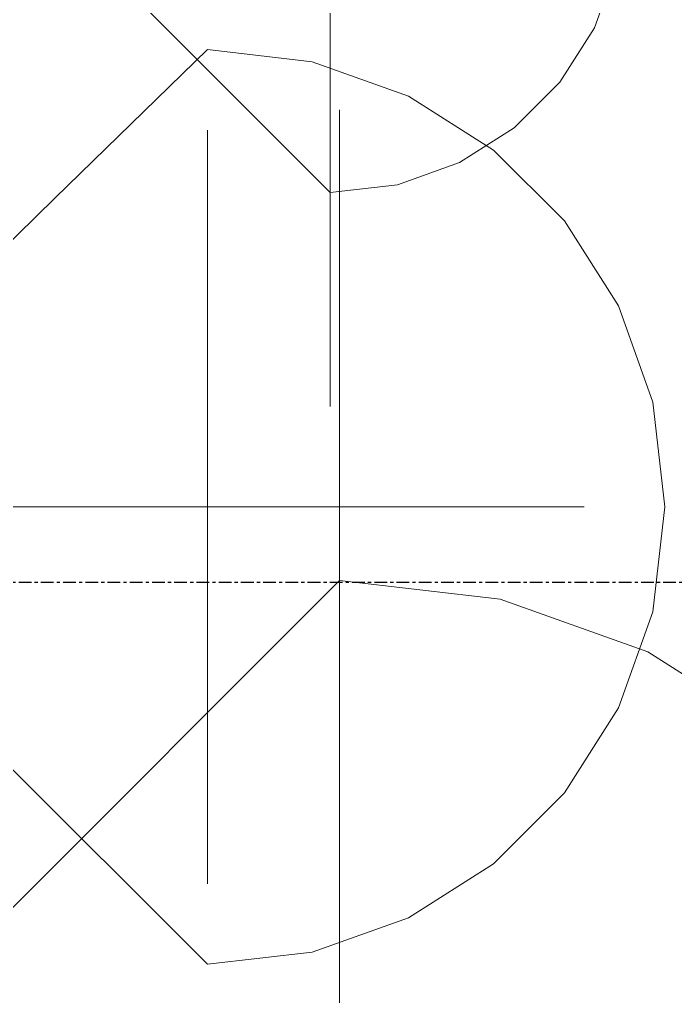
# Model space of a CAD drawing. Header units: inches. Extents: x 9391 to 11530, y 1186 to 2858.
# Drawn here: x 9737.66 to 9763.48, y 1773.23 to 1811.71 of the extents above; entities that cross this region are included whole.
import ezdxf

# ---------------------------------------------------------------- set-up
doc = ezdxf.new("R2010")
doc.units = ezdxf.units.IN
doc.header["$MEASUREMENT"] = 0
doc.linetypes.add('Grid Line 1_2_', pattern=[0.875, 0.5, -0.125, 0.125, -0.125])
doc.layers.add('A-DETL-GENF-1', color=254, linetype='Continuous', lineweight=9)
doc.layers.add('S-GRID-1', color=1, linetype='Grid Line 1_2_', lineweight=30)

# ---------------------------------------------------------------- blocks, each defined once
blk = doc.blocks.new('gold flame spirea 26749 - gold flame spirea 26749-1522531-FLOOR PLAN - ROOF')
at = {"layer": 'A-DETL-GENF-1'}
for p, q in [((13.437, 0), (13.337, 0)), ((13.383, 0), (13.472, 0)), ((13.517, 0), (13.401, 0)), ((13.401, 0), (13.587, 0)), ((13.54, 0), (13.437, 0)), ((13.68, 0), (13.447, 0)), ((13.447, 0), (13.581, 0)), ((13.472, 0), (13.545, 0)), ((13.612, 0), (13.517, 0)), ((14.145, 0), (13.54, 0)), ((13.545, 0), (13.594, 0)), ((13.581, 0), (13.694, 0)), ((13.611, 0), (13.587, 0)), ((13.587, 0), (13.867, 0)), ((13.587, 0), (13.711, 0)), ((13.594, 0), (13.611, 0)), ((13.686, 0), (13.612, 0)), ((13.81, 0), (13.68, 0)), ((13.738, 0), (13.686, 0)), ((13.694, 0), (13.794, 0)), ((13.711, 0), (13.797, 0)), ((13.77, 0), (13.738, 0)), ((13.782, 0), (13.77, 0)), ((14.04, 0), (13.773, 0)), ((13.773, 0), (13.782, 0)), ((13.794, 0), (13.891, 0)), ((13.797, 0), (13.852, 0)), ((13.937, 0), (13.81, 0)), ((13.852, 0), (13.883, 0)), ((13.867, 0), (14.086, 0)), ((13.883, 0), (13.898, 0)), ((13.891, 0), (13.992, 0)), ((13.898, 0), (13.905, 0)), ((13.905, 0), (13.91, 0)), ((13.91, 0), (13.943, 0)), ((14.06, 0), (13.937, 0)), ((13.943, 0), (14.001, 0)), ((13.992, 0), (14.105, 0)), ((14.001, 0), (14.088, 0)), ((14.261, 0), (14.04, 0)), ((14.183, 0), (14.06, 0)), ((14.086, 0), (14.265, 0)), ((14.088, 0), (14.207, 0)), ((14.105, 0), (14.238, 0)), ((14.131, 0), (14.118, 0)), ((14.118, 0), (14.145, 0)), ((14.169, 0), (14.131, 0)), ((14.268, 0), (14.168, 0)), ((14.168, 0), (14.321, 0)), ((14.215, 0), (14.169, 0)), ((14.307, 0), (14.183, 0)), ((14.207, 0), (14.362, 0)), ((14.252, 0), (14.215, 0)), ((14.238, 0), (14.266, 0)), ((14.266, 0), (14.252, 0)), ((14.444, 0), (14.261, 0)), ((14.265, 0), (14.424, 0)), ((14.358, 0), (14.268, 0)), ((14.434, 0), (14.307, 0)), ((14.321, 0), (14.467, 0)), ((14.535, 0), (14.331, 0)), ((14.331, 0), (14.34, 0)), ((14.34, 0), (14.382, 0)), ((14.442, 0), (14.358, 0)), ((14.362, 0), (14.557, 0)), ((14.382, 0), (14.445, 0)), ((14.424, 0), (14.584, 0)), ((14.564, 0), (14.434, 0)), ((14.523, 0), (14.442, 0)), ((14.598, 0), (14.444, 0)), ((14.445, 0), (14.514, 0)), ((14.467, 0), (14.606, 0)), ((14.514, 0), (14.577, 0)), ((14.607, 0), (14.523, 0)), ((14.863, 0), (14.535, 0)), ((14.557, 0), (14.797, 0)), ((14.721, 0), (14.564, 0)), ((14.577, 0), (14.62, 0)), ((14.584, 0), (14.763, 0)), ((14.733, 0), (14.598, 0)), ((14.606, 0), (14.737, 0)), ((14.697, 0), (14.607, 0)), ((14.739, 0), (14.61, 0)), ((14.61, 0), (14.772, 0)), ((14.62, 0), (14.628, 0)), ((14.628, 0), (14.873, 0)), ((14.797, 0), (14.697, 0)), ((14.874, 0), (14.721, 0)), ((14.858, 0), (14.733, 0)), ((14.737, 0), (14.859, 0)), ((14.91, 0), (14.739, 0)), ((14.763, 0), (14.983, 0)), ((14.772, 0), (14.932, 0)), ((14.983, 0), (14.858, 0)), ((14.859, 0), (14.972, 0)), ((15.261, 0), (14.863, 0)), ((14.873, 0), (15.037, 0)), ((15.024, 0), (14.874, 0)), ((15.098, 0), (14.91, 0)), ((14.932, 0), (15.239, 0)), ((14.972, 0), (15.076, 0)), ((15.174, 0), (15.024, 0)), ((15.037, 0), (15.13, 0)), ((15.076, 0), (15.108, 0)), ((15.128, 0), (15.076, 0)), ((15.076, 0), (15.181, 0)), ((15.28, 0), (15.098, 0)), ((15.108, 0), (15.154, 0)), ((15.163, 0), (15.128, 0)), ((15.13, 0), (15.168, 0)), ((15.154, 0), (15.259, 0)), ((15.168, 0), (15.163, 0)), ((15.324, 0), (15.174, 0)), ((15.181, 0), (15.26, 0)), ((15.239, 0), (15.381, 0)), ((15.259, 0), (15.305, 0)), ((15.26, 0), (15.326, 0)), ((16.052, 0), (15.261, 0)), ((15.431, 0), (15.28, 0)), ((15.305, 0), (15.339, 0)), ((15.477, 0), (15.324, 0)), ((15.326, 0), (15.392, 0)), ((15.339, 0), (15.355, 0)), ((15.355, 0), (15.486, 0)), ((15.381, 0), (15.514, 0)), ((15.392, 0), (15.472, 0)), ((15.526, 0), (15.431, 0)), ((15.472, 0), (15.579, 0)), ((15.634, 0), (15.477, 0)), ((15.486, 0), (15.592, 0)), ((15.514, 0), (15.634, 0)), ((15.541, 0), (15.526, 0)), ((15.82, 0), (15.541, 0)), ((15.541, 0), (15.734, 0)), ((15.686, 0), (15.541, 0)), ((15.579, 0), (15.727, 0)), ((15.592, 0), (15.675, 0)), ((15.675, 0), (15.738, 0)), ((15.796, 0), (15.681, 0)), ((15.681, 0), (15.798, 0)), ((15.805, 0), (15.686, 0)), ((15.727, 0), (15.853, 0)), ((15.734, 0), (15.788, 0)), ((15.738, 0), (15.781, 0)), ((15.781, 0), (15.808, 0)), ((15.788, 0), (15.843, 0)), ((15.936, 0), (15.796, 0)), ((15.798, 0), (15.911, 0)), ((16.018, 0), (15.805, 0)), ((15.808, 0), (15.82, 0)), ((15.82, 0), (16.008, 0)), ((16, 0), (15.82, 0)), ((15.843, 0), (16.046, 0)), ((15.853, 0), (15.961, 0)), ((15.911, 0), (16.021, 0)), ((16.098, 0), (15.936, 0)), ((15.961, 0), (16.065, 0)), ((16.192, 0), (16, 0)), ((16.107, 0), (16.006, 0)), ((16.006, 0), (17.123, 0)), ((16.658, 0), (16.006, 0)), ((16.006, 0), (16.015, 0)), ((16.008, 0), (16.167, 0)), ((16.015, 0), (16.025, 0)), ((16.139, 0), (16.018, 0)), ((16.021, 0), (16.131, 0)), ((16.025, 0), (16.038, 0)), ((16.038, 0), (16.058, 0)), ((16.046, 0), (16.239, 0)), ((16.335, 0), (16.052, 0)), ((16.058, 0), (16.088, 0)), ((16.065, 0), (16.177, 0)), ((16.146, 0), (16.076, 0)), ((16.076, 0), (16.18, 0)), ((16.088, 0), (16.132, 0)), ((16.28, 0), (16.098, 0)), ((16.181, 0), (16.107, 0)), ((16.131, 0), (16.242, 0)), ((16.132, 0), (16.193, 0)), ((16.285, 0), (16.139, 0)), ((16.518, 0), (16.146, 0)), ((16.167, 0), (16.31, 0)), ((16.177, 0), (16.313, 0)), ((16.18, 0), (16.252, 0)), ((16.238, 0), (16.181, 0)), ((16.389, 0), (16.192, 0)), ((16.193, 0), (16.242, 0)), ((16.293, 0), (16.238, 0)), ((16.239, 0), (16.548, 0)), ((16.407, 0), (16.239, 0)), ((16.239, 0), (16.292, 0)), ((16.242, 0), (16.355, 0)), ((16.242, 0), (16.3, 0)), ((16.252, 0), (16.303, 0)), ((16.478, 0), (16.28, 0)), ((16.472, 0), (16.285, 0)), ((16.292, 0), (16.359, 0)), ((16.355, 0), (16.293, 0)), ((16.3, 0), (16.373, 0)), ((16.303, 0), (16.341, 0)), ((16.31, 0), (16.445, 0)), ((16.313, 0), (16.484, 0)), ((16.472, 0), (16.335, 0)), ((16.341, 0), (16.376, 0)), ((16.355, 0), (16.472, 0)), ((16.438, 0), (16.355, 0)), ((16.359, 0), (16.429, 0)), ((16.373, 0), (16.464, 0)), ((16.376, 0), (16.416, 0)), ((16.586, 0), (16.389, 0)), ((16.492, 0), (16.407, 0)), ((16.416, 0), (16.472, 0)), ((16.429, 0), (16.494, 0)), ((16.553, 0), (16.438, 0)), ((16.445, 0), (16.584, 0)), ((16.464, 0), (16.577, 0)), ((16.487, 0), (16.466, 0)), ((16.466, 0), (16.48, 0)), ((16.483, 0), (16.466, 0)), ((16.466, 0), (16.482, 0)), ((16.914, 0), (16.478, 0)), ((16.48, 0), (16.51, 0)), ((16.482, 0), (16.507, 0)), ((16.636, 0), (16.483, 0)), ((16.484, 0), (16.704, 0)), ((16.56, 0), (16.487, 0)), ((16.518, 0), (16.492, 0)), ((16.494, 0), (16.544, 0)), ((16.507, 0), (16.518, 0)), ((16.51, 0), (16.541, 0)), ((17.495, 0), (16.518, 0)), ((16.541, 0), (16.553, 0)), ((16.544, 0), (16.571, 0)), ((16.548, 0), (16.77, 0)), ((16.704, 0), (16.56, 0)), ((16.571, 0), (16.565, 0)), ((16.565, 0), (16.75, 0)), ((16.577, 0), (16.718, 0)), ((16.584, 0), (16.737, 0)), ((16.778, 0), (16.586, 0)), ((16.846, 0), (16.636, 0)), ((16.757, 0), (16.658, 0)), ((16.718, 0), (16.89, 0)), ((16.737, 0), (16.914, 0)), ((16.75, 0), (16.876, 0)), ((16.872, 0), (16.757, 0)), ((16.77, 0), (16.948, 0)), ((16.959, 0), (16.778, 0)), ((17.095, 0), (16.846, 0)), ((17.004, 0), (16.872, 0)), ((16.876, 0), (16.967, 0)), ((16.89, 0), (17.15, 0)), ((16.948, 0), (17.13, 0)), ((17.123, 0), (16.959, 0)), ((16.967, 0), (17.043, 0)), ((17.155, 0), (17.004, 0)), ((17.043, 0), (17.129, 0)), ((17.644, 0), (17.095, 0)), ((17.309, 0), (17.123, 0)), ((17.123, 0), (17.253, 0)), ((17.129, 0), (17.246, 0)), ((17.13, 0), (17.36, 0)), ((17.15, 0), (17.337, 0)), ((17.325, 0), (17.155, 0)), ((17.246, 0), (17.417, 0)), ((17.253, 0), (17.469, 0)), ((17.416, 0), (17.309, 0)), ((17.728, 0), (17.325, 0)), ((17.337, 0), (17.48, 0)), ((17.374, 0), (17.356, 0)), ((17.356, 0), (17.396, 0)), ((17.36, 0), (17.684, 0)), ((17.42, 0), (17.374, 0)), ((17.396, 0), (17.416, 0)), ((17.522, 0), (17.416, 0)), ((17.416, 0), (17.424, 0)), ((17.417, 0), (17.602, 0)), ((17.484, 0), (17.42, 0)), ((17.424, 0), (17.427, 0)), ((17.427, 0), (17.435, 0)), ((17.435, 0), (17.455, 0)), ((17.455, 0), (17.495, 0)), ((17.469, 0), (17.578, 0)), ((17.48, 0), (17.609, 0)), ((17.553, 0), (17.484, 0)), ((17.628, 0), (17.522, 0)), ((17.617, 0), (17.553, 0)), ((17.578, 0), (17.704, 0)), ((17.602, 0), (17.732, 0)), ((17.609, 0), (17.752, 0)), ((17.663, 0), (17.617, 0)), ((17.735, 0), (17.628, 0)), ((17.827, 0), (17.635, 0)), ((17.635, 0), (17.764, 0)), ((17.909, 0), (17.644, 0)), ((17.681, 0), (17.663, 0)), ((17.829, 0), (17.681, 0)), ((17.681, 0), (17.728, 0)), ((17.726, 0), (17.681, 0)), ((17.684, 0), (18.147, 0)), ((17.704, 0), (17.859, 0)), ((17.772, 0), (17.722, 0)), ((17.722, 0), (17.846, 0)), ((17.806, 0), (17.726, 0)), ((17.728, 0), (17.766, 0)), ((17.932, 0), (17.728, 0)), ((17.732, 0), (17.834, 0)), ((17.841, 0), (17.735, 0)), ((17.752, 0), (17.937, 0)), ((17.764, 0), (17.886, 0)), ((17.766, 0), (17.792, 0)), ((17.798, 0), (17.772, 0)), ((17.782, 0), (17.774, 0)), ((17.774, 0), (17.957, 0)), ((17.864, 0), (17.782, 0)), ((17.792, 0), (17.804, 0)), ((17.804, 0), (17.798, 0)), ((17.919, 0), (17.806, 0)), ((17.932, 0), (17.827, 0)), ((17.965, 0), (17.829, 0)), ((17.834, 0), (17.936, 0)), ((17.947, 0), (17.841, 0)), ((17.846, 0), (17.898, 0)), ((17.859, 0), (18.054, 0)), ((17.897, 0), (17.864, 0)), ((17.886, 0), (18.007, 0)), ((17.898, 0), (17.897, 0)), ((18.147, 0), (17.909, 0)), ((18.06, 0), (17.919, 0)), ((18.099, 0), (17.932, 0)), ((17.98, 0), (17.932, 0)), ((17.936, 0), (18.066, 0)), ((17.937, 0), (18.193, 0)), ((18.054, 0), (17.947, 0)), ((17.957, 0), (18.158, 0)), ((18.1, 0), (17.965, 0)), ((18.023, 0), (17.98, 0)), ((18.007, 0), (18.272, 0)), ((18.077, 0), (18.023, 0)), ((18.187, 0), (18.054, 0)), ((18.054, 0), (18.161, 0)), ((18.225, 0), (18.06, 0)), ((18.066, 0), (18.251, 0)), ((18.193, 0), (18.077, 0)), ((18.241, 0), (18.099, 0)), ((18.242, 0), (18.1, 0)), ((18.158, 0), (18.362, 0)), ((18.161, 0), (18.229, 0)), ((18.32, 0), (18.187, 0)), ((18.411, 0), (18.225, 0)), ((18.229, 0), (18.279, 0)), ((18.369, 0), (18.241, 0)), ((18.402, 0), (18.242, 0)), ((18.251, 0), (18.519, 0)), ((18.272, 0), (18.429, 0)), ((18.279, 0), (18.333, 0)), ((18.453, 0), (18.32, 0)), ((18.333, 0), (18.412, 0)), ((18.362, 0), (18.553, 0)), ((18.497, 0), (18.369, 0)), ((18.815, 0), (18.402, 0)), ((18.612, 0), (18.411, 0)), ((18.412, 0), (18.536, 0)), ((18.429, 0), (18.612, 0)), ((18.586, 0), (18.453, 0)), ((18.636, 0), (18.497, 0)), ((18.519, 0), (18.634, 0)), ((18.536, 0), (18.728, 0)), ((18.553, 0), (18.715, 0)), ((18.718, 0), (18.586, 0)), ((18.634, 0), (18.721, 0)), ((18.798, 0), (18.636, 0)), ((18.715, 0), (18.833, 0)), ((18.851, 0), (18.718, 0)), ((18.721, 0), (18.783, 0)), ((18.728, 0), (18.757, 0)), ((18.757, 0), (18.767, 0)), ((18.761, 0), (18.76, 0)), ((18.76, 0), (18.77, 0)), ((18.766, 0), (18.761, 0)), ((18.767, 0), (18.766, 0)), ((18.77, 0), (18.798, 0)), ((18.783, 0), (18.821, 0)), ((18.835, 0), (18.815, 0)), ((18.821, 0), (18.838, 0)), ((18.833, 0), (18.891, 0)), ((18.838, 0), (18.835, 0)), ((18.984, 0), (18.851, 0)), ((18.891, 0), (19.041, 0)), ((18.994, 0), (18.98, 0)), ((18.98, 0), (18.984, 0)), ((19.026, 0), (18.994, 0)), ((19.081, 0), (19.026, 0)), ((19.041, 0), (19.177, 0)), ((19.16, 0), (19.081, 0)), ((19.267, 0), (19.16, 0)), ((19.177, 0), (19.31, 0)), ((19.403, 0), (19.267, 0)), ((19.31, 0), (19.449, 0)), ((19.418, 0), (19.4, 0)), ((19.4, 0), (19.403, 0)), ((19.463, 0), (19.418, 0)), ((19.449, 0), (19.605, 0)), ((19.538, 0), (19.463, 0)), ((19.651, 0), (19.538, 0)), ((19.605, 0), (19.788, 0)), ((19.806, 0), (19.651, 0)), ((19.788, 0), (20.008, 0)), ((20.008, 0), (19.806, 0))]:
    blk.add_line(p, q, dxfattribs=at)
blk = doc.blocks.new('meyer lilac 26082 - meyer lilac 26082-V57-FLOOR PLAN - ROOF')
at = {"layer": 'A-DETL-GENF-1'}
for p, q in [((27.632, 0), (0, 27.632)), ((12.93, 0), (7.979, 0)), ((25.191, 0), (12.93, 0)), ((28.492, 0), (25.191, 0)), ((26.902, -6.331), (27.632, 0)), ((31.557, 0), (28.492, 0)), ((8.214, 0), (15.995, 0)), ((15.995, 0), (24.248, 0)), ((24.248, 0), (25.806, 0)), ((25.806, 0), (27.312, 0)), ((27.312, 0), (28.715, 0)), ((28.715, 0), (29.963, 0)), ((29.963, 0), (31.005, 0)), ((31.005, 0), (31.79, 0)), ((35.566, 0), (31.557, 0)), ((31.79, 0), (32.265, 0)), ((32.265, 0), (32.554, 0)), ((32.554, 0), (32.819, 0)), ((32.819, 0), (33.063, 0)), ((33.063, 0), (33.29, 0)), ((33.29, 0), (33.505, 0)), ((33.505, 0), (33.712, 0)), ((33.712, 0), (33.915, 0)), ((33.915, 0), (38.395, 0)), ((43.818, 0), (35.566, 0)), ((38.395, 0), (41.932, 0)), ((46.176, 0), (41.696, 0)), ((41.696, 0), (43.818, 0)), ((41.932, 0), (46.176, 0)), ((24.821, -12.146), (26.902, -6.331)), ((22.767, -15.376), (24.821, -12.146))]:
    blk.add_line(p, q, dxfattribs=at)
blk = doc.blocks.new('switchgrass 26764 - switchgrass 26764-V58-FLOOR PLAN - ROOF')
at = {"layer": 'A-DETL-GENF-1'}
for p, q in [((-18.013, 0), (0, 18.013)), ((0.554, 17.551), (0, 18.013)), ((1.361, 16.826), (0.554, 17.551)), ((2.673, 15.572), (1.361, 16.826)), ((4.741, 13.527), (2.673, 15.572)), ((0, 14.619), (0, 14.839)), ((0, 14.839), (0, 14.423)), ((0, 13.989), (0, 14.619)), ((0, 14.423), (0, 13.91)), ((0, 12.891), (0, 14.115)), ((0, 14.115), (0, 14.099)), ((0, 14.099), (0, 14.054)), ((0, 14.054), (0, 13.99)), ((0, 13.99), (0, 13.912)), ((0, 12.146), (0, 13.989)), ((0, 13.912), (0, 13.83)), ((0, 13.91), (0, 12.047)), ((0, 13.83), (0, 13.75)), ((0, 13.75), (0, 13.681)), ((0, 13.681), (0, 11.943)), ((7.82, 10.426), (4.741, 13.527)), ((0, 13.238), (0, 13.391)), ((0, 13.391), (0, 11.075)), ((0, 13.001), (0, 13.238)), ((0, 12.683), (0, 13.001)), ((0, 11.079), (0, 12.957)), ((0, 12.957), (0, 9.772)), ((0, 11.806), (0, 12.891)), ((0, 11.68), (0, 12.879)), ((0, 12.879), (0, 12.874)), ((0, 12.874), (0, 12.545)), ((0, 12.286), (0, 12.683)), ((0, 11.943), (0, 12.665)), ((0, 12.665), (0, 11.079)), ((0, 12.545), (0, 12.523)), ((0, 12.523), (0, 12.002)), ((0, 11.811), (0, 12.286)), ((0, 11.257), (0, 12.146)), ((0, 12.047), (0, 11.402)), ((0, 12.002), (0, 11.53)), ((0, 7.456), (0, 11.943)), ((0, 11.943), (0, 11.914)), ((0, 11.914), (0, 11.873)), ((0, 11.873), (0, 11.824)), ((0, 11.824), (0, 11.773)), ((0, 11.262), (0, 11.811)), ((0, 10.793), (0, 11.806)), ((0, 11.773), (0, 11.724)), ((0, 11.724), (0, 11.683)), ((0, 11.683), (0, 11.654)), ((0, 10.586), (0, 11.68)), ((0, 11.654), (0, 11.254)), ((0, 11.53), (0, 10.617)), ((0, 11.402), (0, 10.785)), ((0, 10.978), (0, 11.364)), ((0, 11.364), (0, 11.22)), ((0, 11.109), (0, 11.364)), ((0, 11.364), (0, 11.33)), ((0, 11.33), (0, 10.981)), ((0, 10.641), (0, 11.262)), ((0, 10.604), (0, 11.257)), ((0, 11.254), (0, 10.197)), ((0, 11.22), (0, 10.28)), ((0, 9.832), (0, 11.109)), ((0, 11.075), (0, 9.338)), ((0, 10.981), (0, 10.93)), ((0, 9.171), (0, 10.978)), ((0, 10.93), (0, 8.759)), ((0, 9.787), (0, 10.793)), ((0, 10.785), (0, 10.641)), ((0, 10.422), (0, 10.681)), ((0, 10.681), (0, 10.323)), ((0, 10.617), (0, 10.121)), ((0, 10.351), (0, 10.604)), ((0, 9.561), (0, 10.586)), ((0, 10.254), (0, 10.583)), ((0, 10.583), (0, 10.493)), ((0, 10.493), (0, 10.28)), ((0, 9.366), (0, 10.422)), ((12.159, 6.005), (7.82, 10.426)), ((0, 10.061), (0, 10.351)), ((0, 10.323), (0, 10.139)), ((0, 10.28), (0, 8.625)), ((0, 10.28), (0, 7.014)), ((0, 8.377), (0, 10.254)), ((0, 10.197), (0, 9.065)), ((0, 10.139), (0, 9.856)), ((0, 10.121), (0, 9.559)), ((0, 9.073), (0, 10.061)), ((0, 9.856), (0, 9.516)), ((0, 9.772), (0, 9.832)), ((0, 7.532), (0, 9.787)), ((0, 8.903), (0, 9.627)), ((0, 9.627), (0, 7.807)), ((0, 8.568), (0, 9.561)), ((0, 9.559), (0, 8.903)), ((0, 9.516), (0, 9.158)), ((0, 9.338), (0, 9.366)), ((0, 8.667), (0, 9.171)), ((0, 9.158), (0, 8.821)), ((0, 7.969), (0, 9.073)), ((0, 9.065), (0, 8.571)), ((0, 8.179), (0, 9.048)), ((0, 9.048), (0, 9.037)), ((0, 9.037), (0, 9.007)), ((0, 9.007), (0, 8.964)), ((0, 8.964), (0, 8.912)), ((0, 8.912), (0, 8.858)), ((0, 8.858), (0, 8.805)), ((0, 8.821), (0, 8.547)), ((0, 8.805), (0, 8.759)), ((0, 8.759), (0, 7.456)), ((0, 8.759), (0, 7.89)), ((0, 8.37), (0, 8.667)), ((0, 8.625), (0, 7.967)), ((0, 8.571), (0, 8.179)), ((0, 7.573), (0, 8.568)), ((0, 8.547), (0, 8.374)), ((0, 7.535), (0, 8.377)), ((0, 8.374), (0, 8.37)), ((0, 6.846), (0, 7.969)), ((0, 7.967), (0, 7.461)), ((0, 7.89), (0, 5.429)), ((0, 7.807), (0, 7.228)), ((0, 6.539), (0, 7.573)), ((0, 7.228), (0, 7.535)), ((0, 6.153), (0, 7.532)), ((0, 7.461), (0, 7.136)), ((0, 7.136), (0, 7.021)), ((0, 7.021), (0, 6.442)), ((0, 7.014), (0, 5.517)), ((0, 5.803), (0, 6.846)), ((0, 5.429), (0, 6.539)), ((0, 6.442), (0, 6.153)), ((0, 4.936), (0, 5.803)), ((18.013, 0), (12.159, 6.005)), ((0, 3.692), (0, 5.574)), ((0, 5.574), (0, 5.51)), ((0, 5.517), (0, 4.524)), ((0, 5.51), (0, 4.737)), ((0, 4.886), (0, 4.995)), ((0, 4.995), (0, 4.883)), ((0, 4.345), (0, 4.936)), ((0, 4.335), (0, 4.886)), ((0, 4.883), (0, 3.547)), ((0, 4.737), (0, 4.309)), ((0, 4.524), (0, 3.937)), ((0, 4.126), (0, 4.345)), ((0, 4.282), (0, 4.335)), ((0, 4.309), (0, 4.282)), ((0, 4.083), (0, 4.126)), ((0, 4.006), (0, 4.083)), ((0, 3.907), (0, 4.006)), ((0, 3.937), (0, 3.641)), ((0, 3.799), (0, 3.907)), ((0, 3.694), (0, 3.799)), ((0, 3.606), (0, 3.694)), ((0, 3.113), (0, 3.692)), ((0, 3.641), (0, 3.615)), ((0, 3.615), (0, 3.564)), ((0, 3.547), (0, 3.606)), ((0, 3.564), (0, 3.484)), ((0, 3.547), (0, 3.257)), ((0, 3.257), (0, 3.547)), ((0, 3.484), (0, 3.367)), ((0, 3.367), (0, -4.66)), ((0, 1.81), (0, 3.113)), ((0, 1.775), (0, 1.81)), ((0, 1.718), (0, 1.775)), ((0, 1.648), (0, 1.718)), ((0, 1.57), (0, 1.648)), ((0, 1.494), (0, 1.57)), ((0, 1.427), (0, 1.494)), ((0, 1.375), (0, 1.427)), ((0, 1.375), (0, -0.362)), ((-14.405, 0), (-14.839, 0)), ((-14.839, 0), (-14.458, 0)), ((-14.458, 0), (-13.454, 0)), ((-13.828, 0), (-14.405, 0)), ((-10.265, 0), (-14.289, 0)), ((-14.289, 0), (-13.936, 0)), ((-13.936, 0), (-13.61, 0)), ((-13.378, 0), (-13.828, 0)), ((-13.61, 0), (-13.295, 0)), ((-13.454, 0), (-12.037, 0)), ((-12.844, 0), (-13.378, 0)), ((-13.295, 0), (-12.976, 0)), ((-12.976, 0), (-11.829, 0)), ((-12.667, 0), (-12.957, 0)), ((-12.957, 0), (-12.8, 0)), ((-12.246, 0), (-12.844, 0)), ((-12.8, 0), (-12.372, 0)), ((-10.496, 0), (-12.667, 0)), ((-12.372, 0), (-11.733, 0)), ((-11.603, 0), (-12.246, 0)), ((-12.037, 0), (-10.417, 0)), ((-11.829, 0), (-11.54, 0)), ((-11.654, 0), (-11.799, 0)), ((-11.799, 0), (-10.933, 0)), ((-11.733, 0), (-10.947, 0)), ((-9.048, 0), (-11.654, 0)), ((-10.348, 0), (-11.631, 0)), ((-11.631, 0), (-11.52, 0)), ((-10.933, 0), (-11.603, 0)), ((-11.54, 0), (-10.978, 0)), ((-11.52, 0), (-11.214, 0)), ((-11.214, 0), (-10.758, 0)), ((-10.978, 0), (-10.483, 0)), ((-10.947, 0), (-10.076, 0)), ((-10.758, 0), (-10.197, 0)), ((-7.456, 0), (-10.496, 0)), ((-10.483, 0), (-8.324, 0)), ((-10.417, 0), (-8.805, 0)), ((-9.308, 0), (-10.348, 0)), ((-9.868, 0), (-10.265, 0)), ((-10.206, 0), (-10.221, 0)), ((-10.221, 0), (-10.153, 0)), ((-8.491, 0), (-10.206, 0)), ((-10.197, 0), (-9.575, 0)), ((-10.153, 0), (-9.631, 0)), ((-10.076, 0), (-9.181, 0)), ((-9.488, 0), (-9.868, 0)), ((-9.631, 0), (-9.193, 0)), ((-9.575, 0), (-8.936, 0)), ((-8.414, 0), (-9.488, 0)), ((-8.493, 0), (-9.308, 0)), ((-9.193, 0), (-9.145, 0)), ((-9.181, 0), (-8.324, 0)), ((-9.145, 0), (-8.98, 0)), ((-8.324, 0), (-9.048, 0)), ((-8.98, 0), (-8.084, 0)), ((-8.936, 0), (-8.324, 0)), ((-8.805, 0), (-7.41, 0)), ((-7.888, 0), (-8.493, 0)), ((-7.298, 0), (-8.491, 0)), ((-8.185, 0), (-8.469, 0)), ((-8.469, 0), (-8.464, 0)), ((-8.464, 0), (-6.519, 0)), ((-8.324, 0), (-8.414, 0)), ((-8.324, 0), (-7.166, 0)), ((-5.443, 0), (-8.185, 0)), ((-8.084, 0), (-7.456, 0)), ((-7.476, 0), (-7.888, 0)), ((-4.415, 0), (-7.6, 0)), ((-7.6, 0), (-7.525, 0)), ((-7.525, 0), (-7.312, 0)), ((-7.166, 0), (-7.476, 0)), ((-7.41, 0), (-6.442, 0)), ((-7.312, 0), (-6.981, 0)), ((-6.531, 0), (-7.298, 0)), ((-6.981, 0), (-6.55, 0)), ((-6.55, 0), (-6.038, 0)), ((-6.098, 0), (-6.531, 0)), ((-6.442, 0), (-4.415, 0)), ((-5.858, 0), (-6.098, 0)), ((-6.038, 0), (-5.465, 0)), ((-5.764, 0), (-5.863, 0)), ((-5.863, 0), (-5.858, 0)), ((-5.639, 0), (-5.764, 0)), ((-5.217, 0), (-5.639, 0)), ((-5.465, 0), (-4.85, 0)), ((-5.284, 0), (-5.443, 0)), ((-4.831, 0), (-5.284, 0)), ((-5.093, 0), (-5.217, 0)), ((-4.995, 0), (-5.093, 0)), ((-5.002, 0), (-5.012, 0)), ((-5.012, 0), (-5, 0)), ((-4.97, 0), (-5.002, 0)), ((-5, 0), (-4.995, 0)), ((-4.907, 0), (-4.97, 0)), ((-4.807, 0), (-4.907, 0)), ((-4.85, 0), (-4.831, 0)), ((-4.66, 0), (-4.807, 0)), ((3.367, 0), (-4.66, 0)), ((-3.547, 0), (-2.873, 0)), ((-2.873, 0), (-2.332, 0)), ((-2.332, 0), (-1.901, 0)), ((-1.901, 0), (-1.086, 0)), ((-1.086, 0), (-0.615, 0)), ((-0.615, 0), (-0.354, 0)), ((-0.354, 0), (-0.507, 0)), ((1.375, 0), (-0.362, 0)), ((1.375, 0), (1.427, 0)), ((1.427, 0), (1.494, 0)), ((1.494, 0), (1.57, 0)), ((1.57, 0), (1.648, 0)), ((1.648, 0), (1.718, 0)), ((1.718, 0), (1.775, 0)), ((1.775, 0), (1.81, 0)), ((1.81, 0), (3.113, 0)), ((3.113, 0), (3.692, 0)), ((3.547, 0), (3.257, 0)), ((3.257, 0), (3.547, 0)), ((3.484, 0), (3.367, 0)), ((3.564, 0), (3.484, 0)), ((4.883, 0), (3.547, 0)), ((3.547, 0), (3.606, 0)), ((3.615, 0), (3.564, 0)), ((3.606, 0), (3.694, 0)), ((3.641, 0), (3.615, 0)), ((3.937, 0), (3.641, 0)), ((3.692, 0), (5.574, 0)), ((3.694, 0), (3.799, 0)), ((3.799, 0), (3.907, 0)), ((3.907, 0), (4.006, 0)), ((4.524, 0), (3.937, 0)), ((4.006, 0), (4.083, 0)), ((4.083, 0), (4.126, 0)), ((4.126, 0), (4.345, 0)), ((4.309, 0), (4.282, 0)), ((4.282, 0), (4.335, 0)), ((4.737, 0), (4.309, 0)), ((4.335, 0), (4.886, 0)), ((4.345, 0), (4.936, 0)), ((5.517, 0), (4.524, 0)), ((5.51, 0), (4.737, 0)), ((4.995, 0), (4.883, 0)), ((4.886, 0), (4.995, 0)), ((4.936, 0), (5.803, 0)), ((7.89, 0), (5.429, 0)), ((5.429, 0), (6.539, 0)), ((5.574, 0), (5.51, 0)), ((7.014, 0), (5.517, 0)), ((5.803, 0), (6.846, 0)), ((6.442, 0), (6.153, 0)), ((6.153, 0), (7.532, 0)), ((7.021, 0), (6.442, 0)), ((6.539, 0), (7.573, 0)), ((6.846, 0), (7.969, 0)), ((10.28, 0), (7.014, 0)), ((7.136, 0), (7.021, 0)), ((7.461, 0), (7.136, 0)), ((7.807, 0), (7.228, 0)), ((7.228, 0), (7.535, 0)), ((8.759, 0), (7.456, 0)), ((7.456, 0), (11.943, 0)), ((7.967, 0), (7.461, 0)), ((7.532, 0), (9.787, 0)), ((7.535, 0), (8.377, 0)), ((7.573, 0), (8.568, 0)), ((9.627, 0), (7.807, 0)), ((8.759, 0), (7.89, 0)), ((8.625, 0), (7.967, 0)), ((7.969, 0), (9.073, 0)), ((8.571, 0), (8.179, 0)), ((8.179, 0), (9.048, 0)), ((8.374, 0), (8.37, 0)), ((8.37, 0), (8.667, 0)), ((8.547, 0), (8.374, 0)), ((8.377, 0), (10.254, 0)), ((8.821, 0), (8.547, 0)), ((8.568, 0), (9.561, 0)), ((9.065, 0), (8.571, 0)), ((10.28, 0), (8.625, 0)), ((8.667, 0), (9.171, 0)), ((10.93, 0), (8.759, 0)), ((8.805, 0), (8.759, 0)), ((8.857, 0), (8.805, 0)), ((9.158, 0), (8.821, 0)), ((8.912, 0), (8.857, 0)), ((9.559, 0), (8.903, 0)), ((8.903, 0), (9.627, 0)), ((8.964, 0), (8.912, 0)), ((9.007, 0), (8.964, 0)), ((9.037, 0), (9.007, 0)), ((9.048, 0), (9.037, 0)), ((10.197, 0), (9.065, 0)), ((9.073, 0), (10.061, 0)), ((9.516, 0), (9.158, 0)), ((9.171, 0), (10.978, 0)), ((11.075, 0), (9.338, 0)), ((9.338, 0), (9.366, 0)), ((9.366, 0), (10.422, 0)), ((9.856, 0), (9.516, 0)), ((10.121, 0), (9.559, 0)), ((9.561, 0), (10.586, 0)), ((12.957, 0), (9.772, 0)), ((9.772, 0), (9.832, 0)), ((9.787, 0), (10.793, 0)), ((9.832, 0), (11.109, 0)), ((10.139, 0), (9.856, 0)), ((10.061, 0), (10.351, 0)), ((10.617, 0), (10.121, 0)), ((10.323, 0), (10.139, 0)), ((11.254, 0), (10.197, 0)), ((10.254, 0), (10.583, 0)), ((11.22, 0), (10.28, 0)), ((10.493, 0), (10.28, 0)), ((10.681, 0), (10.323, 0)), ((10.351, 0), (10.604, 0)), ((10.422, 0), (10.681, 0)), ((10.583, 0), (10.493, 0)), ((10.586, 0), (11.68, 0)), ((10.604, 0), (11.257, 0)), ((11.53, 0), (10.617, 0)), ((10.785, 0), (10.641, 0)), ((10.641, 0), (11.262, 0)), ((11.402, 0), (10.785, 0)), ((10.793, 0), (11.806, 0)), ((10.981, 0), (10.93, 0)), ((10.978, 0), (11.364, 0)), ((11.33, 0), (10.981, 0)), ((13.391, 0), (11.075, 0)), ((12.665, 0), (11.079, 0)), ((11.079, 0), (12.957, 0)), ((11.109, 0), (11.364, 0)), ((11.364, 0), (11.22, 0)), ((11.654, 0), (11.254, 0)), ((11.257, 0), (12.146, 0)), ((11.262, 0), (11.811, 0)), ((11.364, 0), (11.33, 0)), ((12.047, 0), (11.402, 0)), ((12.002, 0), (11.53, 0)), ((11.683, 0), (11.654, 0)), ((11.68, 0), (12.879, 0)), ((11.724, 0), (11.683, 0)), ((11.773, 0), (11.724, 0)), ((11.824, 0), (11.773, 0)), ((11.806, 0), (12.891, 0)), ((11.811, 0), (12.286, 0)), ((11.873, 0), (11.824, 0)), ((11.914, 0), (11.873, 0)), ((11.943, 0), (11.914, 0)), ((13.681, 0), (11.943, 0)), ((11.943, 0), (12.665, 0)), ((12.523, 0), (12.002, 0)), ((13.91, 0), (12.047, 0)), ((12.146, 0), (13.989, 0)), ((12.286, 0), (12.683, 0)), ((12.545, 0), (12.523, 0)), ((12.874, 0), (12.545, 0)), ((12.683, 0), (13.001, 0)), ((12.879, 0), (12.874, 0)), ((12.891, 0), (14.115, 0)), ((13.001, 0), (13.238, 0)), ((13.238, 0), (13.391, 0)), ((13.75, 0), (13.681, 0)), ((13.83, 0), (13.75, 0)), ((13.912, 0), (13.83, 0)), ((14.423, 0), (13.91, 0)), ((13.99, 0), (13.912, 0)), ((13.989, 0), (14.619, 0)), ((14.054, 0), (13.99, 0)), ((14.099, 0), (14.054, 0)), ((14.115, 0), (14.099, 0)), ((14.839, 0), (14.423, 0)), ((14.619, 0), (14.839, 0)), ((17.537, -4.127), (18.013, 0)), ((-18.013, 0), (-17.537, -4.127)), ((-11.501, 0), (-12.351, 0)), ((-12.351, 0), (-12.043, 0)), ((-12.043, 0), (-11.232, 0)), ((-10.527, 0), (-11.501, 0)), ((-11.232, 0), (-10.088, 0)), ((-9.507, 0), (-10.527, 0)), ((-10.088, 0), (-8.78, 0)), ((-8.519, 0), (-9.507, 0)), ((-8.78, 0), (-7.479, 0)), ((-7.639, 0), (-8.519, 0)), ((-6.947, 0), (-7.639, 0)), ((-7.479, 0), (-6.354, 0)), ((-6.519, 0), (-6.947, 0)), ((-6.354, 0), (-5.574, 0)), ((-5.574, 0), (-4.37, 0)), ((-4.37, 0), (-3.547, 0)), ((-0.654, 0), (-0.666, 0)), ((-0.666, 0), (-0.666, 0)), ((-0.666, 0), (-0.651, 0)), ((-0.631, 0), (-0.654, 0)), ((-0.651, 0), (-0.362, 0)), ((-0.598, 0), (-0.631, 0)), ((-0.556, 0), (-0.598, 0)), ((-0.507, 0), (-0.556, 0)), ((0, -0.615), (0, -0.354)), ((0, -0.354), (0, -0.507)), ((0, -0.651), (0, -0.362)), ((0, -0.507), (0, -0.556)), ((0, -0.556), (0, -0.598)), ((0, -0.598), (0, -0.631)), ((0, -1.086), (0, -0.615)), ((0, -0.631), (0, -0.654)), ((0, -0.666), (0, -0.651)), ((0, -0.654), (0, -0.666)), ((0, -0.666), (0, -0.666)), ((0, -1.901), (0, -1.086)), ((0, -2.332), (0, -1.901)), ((0, -2.873), (0, -2.332)), ((0, -3.547), (0, -2.873)), ((0, -4.37), (0, -3.547)), ((-17.537, -4.127), (-16.181, -7.918)), ((16.181, -7.918), (17.537, -4.127)), ((0, -5.574), (0, -4.37)), ((0, -6.442), (0, -4.415)), ((0, -4.415), (0, -7.6)), ((0, -4.66), (0, -4.807)), ((0, -4.807), (0, -4.907)), ((0, -4.85), (0, -4.831)), ((0, -4.831), (0, -5.284)), ((0, -5.465), (0, -4.85)), ((0, -4.907), (0, -4.97)), ((0, -4.97), (0, -5.002)), ((0, -5), (0, -4.995)), ((0, -4.995), (0, -5.093)), ((0, -5.012), (0, -5)), ((0, -5.002), (0, -5.012)), ((0, -5.093), (0, -5.217)), ((0, -5.217), (0, -5.639)), ((0, -5.284), (0, -5.443)), ((0, -5.443), (0, -8.185)), ((0, -6.038), (0, -5.465)), ((0, -6.354), (0, -5.574)), ((0, -5.639), (0, -5.764)), ((0, -5.764), (0, -5.863)), ((0, -5.863), (0, -5.858)), ((0, -5.858), (0, -6.098)), ((0, -6.55), (0, -6.038)), ((0, -6.098), (0, -6.531)), ((0, -7.479), (0, -6.354)), ((0, -7.41), (0, -6.442)), ((0, -8.464), (0, -6.519)), ((0, -6.519), (0, -6.947)), ((0, -6.531), (0, -7.298)), ((0, -6.981), (0, -6.55)), ((0, -6.947), (0, -7.639)), ((0, -7.312), (0, -6.981)), ((0, -8.324), (0, -7.166)), ((0, -7.166), (0, -7.476)), ((0, -7.298), (0, -8.491)), ((0, -7.525), (0, -7.312)), ((0, -8.805), (0, -7.41)), ((0, -8.084), (0, -7.456)), ((0, -7.456), (0, -10.496)), ((0, -7.476), (0, -7.888)), ((0, -8.78), (0, -7.479)), ((0, -7.6), (0, -7.525)), ((0, -7.639), (0, -8.519)), ((-16.181, -7.918), (-14.053, -11.263)), ((0, -7.888), (0, -8.493)), ((14.053, -11.263), (16.181, -7.918)), ((0, -8.98), (0, -8.084)), ((0, -8.185), (0, -8.469)), ((0, -9.181), (0, -8.324)), ((0, -8.324), (0, -8.414)), ((0, -10.483), (0, -8.324)), ((0, -8.936), (0, -8.324)), ((0, -8.324), (0, -9.048)), ((0, -8.414), (0, -9.488)), ((0, -8.469), (0, -8.464)), ((0, -8.491), (0, -10.206)), ((0, -8.493), (0, -9.308)), ((0, -8.519), (0, -9.507)), ((0, -10.088), (0, -8.78)), ((0, -10.417), (0, -8.805)), ((0, -9.575), (0, -8.936)), ((0, -9.145), (0, -8.98)), ((0, -9.048), (0, -11.654)), ((0, -9.193), (0, -9.145)), ((0, -10.076), (0, -9.181)), ((0, -9.631), (0, -9.193)), ((0, -9.308), (0, -10.348)), ((0, -9.488), (0, -9.868)), ((0, -9.507), (0, -10.527)), ((0, -10.197), (0, -9.575)), ((0, -10.153), (0, -9.631)), ((0, -9.868), (0, -10.265)), ((0, -10.947), (0, -10.076)), ((0, -11.232), (0, -10.088)), ((0, -10.221), (0, -10.153)), ((0, -10.758), (0, -10.197)), ((0, -10.206), (0, -10.221)), ((0, -10.265), (0, -14.289)), ((0, -10.348), (0, -11.631)), ((0, -12.037), (0, -10.417)), ((0, -10.978), (0, -10.483)), ((0, -10.496), (0, -12.667)), ((0, -10.527), (0, -11.501)), ((0, -11.214), (0, -10.758)), ((0, -11.799), (0, -10.933)), ((0, -10.933), (0, -11.603)), ((0, -11.733), (0, -10.947)), ((0, -11.54), (0, -10.978)), ((-14.053, -11.263), (-11.263, -14.053)), ((0, -11.52), (0, -11.214)), ((0, -12.043), (0, -11.232)), ((0, -11.501), (0, -12.351)), ((0, -11.631), (0, -11.52)), ((0, -11.829), (0, -11.54)), ((11.263, -14.053), (14.053, -11.263)), ((0, -11.603), (0, -12.246)), ((0, -11.654), (0, -11.799)), ((0, -12.372), (0, -11.733)), ((0, -12.976), (0, -11.829)), ((0, -13.454), (0, -12.037)), ((0, -12.351), (0, -12.043)), ((0, -12.246), (0, -12.844)), ((0, -12.8), (0, -12.372)), ((0, -12.667), (0, -12.957)), ((0, -12.957), (0, -12.8)), ((0, -12.844), (0, -13.378)), ((0, -13.295), (0, -12.976)), ((0, -13.61), (0, -13.295)), ((0, -13.378), (0, -13.828)), ((0, -14.458), (0, -13.454)), ((0, -13.936), (0, -13.61)), ((0, -13.828), (0, -14.405)), ((-11.263, -14.053), (-7.918, -16.181)), ((0, -14.289), (0, -13.936)), ((7.918, -16.181), (11.263, -14.053)), ((0, -14.405), (0, -14.839)), ((0, -14.839), (0, -14.458)), ((-7.918, -16.181), (-4.127, -17.537)), ((4.127, -17.537), (7.918, -16.181)), ((-4.127, -17.537), (0, -18.013)), ((0, -18.013), (4.127, -17.537))]:
    blk.add_line(p, q, dxfattribs=at)
blk = doc.blocks.new('gold flame spirea 26749 - gold flame spirea 26749-V60-FLOOR PLAN - ROOF')
at = {"layer": 'A-DETL-GENF-1'}
for p, q in [((-11.579, 0), (0, 11.579)), ((-19.808, 0), (-20.008, 0)), ((-20.008, 0), (-19.844, 0)), ((-19.844, 0), (-19.677, 0)), ((-19.58, 0), (-19.808, 0)), ((-19.677, 0), (-19.506, 0)), ((-19.333, 0), (-19.58, 0)), ((-19.506, 0), (-19.333, 0)), ((-19.076, 0), (-19.333, 0)), ((-19.333, 0), (-19.157, 0)), ((-18.333, 0), (-19.264, 0)), ((-19.264, 0), (-19.118, 0)), ((-19.157, 0), (-18.978, 0)), ((-19.118, 0), (-18.918, 0)), ((-18.903, 0), (-19.077, 0)), ((-19.077, 0), (-18.932, 0)), ((-18.567, 0), (-19.076, 0)), ((-18.978, 0), (-18.798, 0)), ((-18.932, 0), (-18.79, 0)), ((-18.918, 0), (-18.677, 0)), ((-18.804, 0), (-18.903, 0)), ((-18.662, 0), (-18.845, 0)), ((-18.845, 0), (-18.642, 0)), ((-18.756, 0), (-18.804, 0)), ((-18.798, 0), (-18.333, 0)), ((-18.79, 0), (-18.648, 0)), ((-18.712, 0), (-18.756, 0)), ((-18.664, 0), (-18.712, 0)), ((-18.558, 0), (-18.705, 0)), ((-18.705, 0), (-18.418, 0)), ((-18.677, 0), (-18.408, 0)), ((-18.565, 0), (-18.664, 0)), ((-18.511, 0), (-18.662, 0)), ((-18.648, 0), (-18.507, 0)), ((-18.642, 0), (-18.43, 0)), ((-18.333, 0), (-18.567, 0)), ((-18.353, 0), (-18.565, 0)), ((-18.463, 0), (-18.558, 0)), ((-18.378, 0), (-18.511, 0)), ((-18.507, 0), (-18.365, 0)), ((-18.405, 0), (-18.463, 0)), ((-18.43, 0), (-18.219, 0)), ((-18.418, 0), (-18.235, 0)), ((-18.408, 0), (-18.122, 0)), ((-18.37, 0), (-18.405, 0)), ((-18.251, 0), (-18.378, 0)), ((-18.344, 0), (-18.37, 0)), ((-18.365, 0), (-18.222, 0)), ((-18.058, 0), (-18.353, 0)), ((-18.312, 0), (-18.344, 0)), ((-18.23, 0), (-18.333, 0)), ((-18.259, 0), (-18.312, 0)), ((-18.068, 0), (-18.259, 0)), ((-18.117, 0), (-18.251, 0)), ((-18.235, 0), (-18.14, 0)), ((-18.153, 0), (-18.23, 0)), ((-18.222, 0), (-18.077, 0)), ((-18.219, 0), (-18.016, 0)), ((-18.118, 0), (-18.153, 0)), ((-18.01, 0), (-18.147, 0)), ((-18.147, 0), (-17.899, 0)), ((-18.14, 0), (-18.118, 0)), ((-18.122, 0), (-17.833, 0)), ((-17.962, 0), (-18.117, 0)), ((-18.077, 0), (-17.806, 0)), ((-17.937, 0), (-18.068, 0)), ((-17.961, 0), (-18.058, 0)), ((-17.03, 0), (-18.054, 0)), ((-18.054, 0), (-17.779, 0)), ((-18.016, 0), (-17.83, 0)), ((-17.895, 0), (-18.01, 0)), ((-17.774, 0), (-17.962, 0)), ((-17.887, 0), (-17.961, 0)), ((-17.838, 0), (-17.937, 0)), ((-17.899, 0), (-17.699, 0)), ((-17.797, 0), (-17.895, 0)), ((-17.827, 0), (-17.887, 0)), ((-17.745, 0), (-17.838, 0)), ((-17.833, 0), (-17.554, 0)), ((-17.83, 0), (-17.67, 0)), ((-17.774, 0), (-17.827, 0)), ((-17.806, 0), (-17.634, 0)), ((-17.716, 0), (-17.797, 0)), ((-17.776, 0), (-17.794, 0)), ((-17.794, 0), (-17.774, 0)), ((-17.779, 0), (-17.336, 0)), ((-17.729, 0), (-17.776, 0)), ((-17.123, 0), (-17.774, 0)), ((-17.629, 0), (-17.745, 0)), ((-17.664, 0), (-17.729, 0)), ((-17.648, 0), (-17.716, 0)), ((-17.699, 0), (-17.535, 0)), ((-17.67, 0), (-17.542, 0)), ((-17.588, 0), (-17.664, 0)), ((-17.591, 0), (-17.648, 0)), ((-17.634, 0), (-17.532, 0)), ((-17.462, 0), (-17.629, 0)), ((-17.542, 0), (-17.591, 0)), ((-17.514, 0), (-17.588, 0)), ((-17.554, 0), (-17.03, 0)), ((-17.535, 0), (-17.397, 0)), ((-17.532, 0), (-17.469, 0)), ((-17.449, 0), (-17.514, 0)), ((-17.354, 0), (-17.495, 0)), ((-17.495, 0), (-17.445, 0)), ((-17.469, 0), (-17.416, 0)), ((-17.216, 0), (-17.462, 0)), ((-17.1, 0), (-17.449, 0)), ((-17.445, 0), (-17.398, 0)), ((-17.416, 0), (-17.341, 0)), ((-17.398, 0), (-17.352, 0)), ((-17.397, 0), (-17.274, 0)), ((-17.234, 0), (-17.354, 0)), ((-17.352, 0), (-17.304, 0)), ((-17.341, 0), (-17.216, 0)), ((-17.336, 0), (-17.146, 0)), ((-17.304, 0), (-17.192, 0)), ((-17.274, 0), (-17.155, 0)), ((-17.263, 0), (-16.851, 0)), ((-17.263, 0), (-16.274, 0)), ((-17.126, 0), (-17.234, 0)), ((-17.192, 0), (-17.123, 0)), ((-17.155, 0), (-17.03, 0)), ((-17.146, 0), (-16.961, 0)), ((-17.03, 0), (-17.142, 0)), ((-17.142, 0), (-17.137, 0)), ((-17.137, 0), (-17.045, 0)), ((-17.023, 0), (-17.126, 0)), ((-16.753, 0), (-17.1, 0)), ((-17.045, 0), (-16.897, 0)), ((-17.011, 0), (-17.036, 0)), ((-17.036, 0), (-16.997, 0)), ((-16.916, 0), (-17.023, 0)), ((-16.956, 0), (-17.011, 0)), ((-16.997, 0), (-16.861, 0)), ((-16.961, 0), (-16.771, 0)), ((-16.904, 0), (-16.956, 0)), ((-16.657, 0), (-16.937, 0)), ((-16.937, 0), (-16.886, 0)), ((-16.658, 0), (-16.916, 0)), ((-16.886, 0), (-16.904, 0)), ((-16.897, 0), (-16.724, 0)), ((-16.861, 0), (-16.801, 0)), ((-16.851, 0), (-16.515, 0)), ((-16.801, 0), (-16.772, 0)), ((-16.772, 0), (-16.762, 0)), ((-16.771, 0), (-16.565, 0)), ((-16.762, 0), (-16.757, 0)), ((-16.757, 0), (-16.747, 0)), ((-16.451, 0), (-16.753, 0)), ((-16.747, 0), (-16.718, 0)), ((-16.724, 0), (-16.556, 0)), ((-16.718, 0), (-16.658, 0)), ((-16.431, 0), (-16.657, 0)), ((-16.565, 0), (-16.25, 0)), ((-16.556, 0), (-16.425, 0)), ((-16.515, 0), (-15.951, 0)), ((-16.237, 0), (-16.451, 0)), ((-16.248, 0), (-16.431, 0)), ((-16.425, 0), (-16.425, 0)), ((-16.425, 0), (-16.405, 0)), ((-16.405, 0), (-16.37, 0)), ((-16.37, 0), (-16.319, 0)), ((-16.319, 0), (-16.256, 0)), ((-16.258, 0), (-16.316, 0)), ((-16.316, 0), (-16.274, 0)), ((-16.132, 0), (-16.258, 0)), ((-16.256, 0), (-16.099, 0)), ((-16.25, 0), (-16.156, 0)), ((-16.094, 0), (-16.248, 0)), ((-16.156, 0), (-16.237, 0)), ((-15.804, 0), (-16.132, 0)), ((-16.099, 0), (-15.964, 0)), ((-15.956, 0), (-16.094, 0)), ((-15.964, 0), (-15.848, 0)), ((-15.823, 0), (-15.956, 0)), ((-15.951, 0), (-15.661, 0)), ((-15.848, 0), (-15.62, 0)), ((-15.681, 0), (-15.823, 0)), ((-15.666, 0), (-15.804, 0)), ((-15.445, 0), (-15.681, 0)), ((-15.588, 0), (-15.666, 0)), ((-15.661, 0), (-15.325, 0)), ((-15.62, 0), (-15.48, 0)), ((-15.517, 0), (-15.588, 0)), ((-15.444, 0), (-15.517, 0)), ((-15.48, 0), (-15.303, 0)), ((-15.27, 0), (-15.445, 0)), ((-15.376, 0), (-15.444, 0)), ((-15.317, 0), (-15.376, 0)), ((-15.182, 0), (-15.355, 0)), ((-15.355, 0), (-15.177, 0)), ((-15.13, 0), (-15.355, 0)), ((-15.355, 0), (-15.004, 0)), ((-15.325, 0), (-14.913, 0)), ((-15.275, 0), (-15.317, 0)), ((-15.303, 0), (-15.076, 0)), ((-15.255, 0), (-15.275, 0)), ((-15.145, 0), (-15.27, 0)), ((-15.129, 0), (-15.262, 0)), ((-15.262, 0), (-15.255, 0)), ((-15.03, 0), (-15.182, 0)), ((-15.177, 0), (-15.014, 0)), ((-15.058, 0), (-15.145, 0)), ((-14.771, 0), (-15.13, 0)), ((-14.996, 0), (-15.129, 0)), ((-15.076, 0), (-15.081, 0)), ((-15.081, 0), (-15.028, 0)), ((-14.998, 0), (-15.058, 0)), ((-14.901, 0), (-15.03, 0)), ((-15.028, 0), (-14.941, 0)), ((-15.014, 0), (-14.859, 0)), ((-15.004, 0), (-14.703, 0)), ((-14.953, 0), (-14.998, 0)), ((-14.862, 0), (-14.996, 0)), ((-14.913, 0), (-14.953, 0)), ((-14.941, 0), (-14.842, 0)), ((-14.799, 0), (-14.901, 0)), ((-14.729, 0), (-14.862, 0)), ((-14.859, 0), (-14.709, 0)), ((-14.842, 0), (-14.754, 0)), ((-14.73, 0), (-14.799, 0)), ((-14.618, 0), (-14.771, 0)), ((-14.754, 0), (-14.7, 0)), ((-14.697, 0), (-14.73, 0)), ((-14.596, 0), (-14.729, 0)), ((-14.709, 0), (-14.559, 0)), ((-14.7, 0), (-14.704, 0)), ((-14.704, 0), (-14.697, 0)), ((-14.703, 0), (-14.437, 0)), ((-14.469, 0), (-14.618, 0)), ((-14.462, 0), (-14.596, 0)), ((-14.559, 0), (-14.403, 0)), ((-14.337, 0), (-14.475, 0)), ((-14.475, 0), (-14.442, 0)), ((-14.314, 0), (-14.469, 0)), ((-14.329, 0), (-14.462, 0)), ((-14.442, 0), (-14.421, 0)), ((-14.437, 0), (-14.193, 0)), ((-14.421, 0), (-14.408, 0)), ((-14.408, 0), (-14.396, 0)), ((-14.403, 0), (-14.238, 0)), ((-14.396, 0), (-14.383, 0)), ((-14.383, 0), (-14.362, 0)), ((-14.362, 0), (-14.329, 0)), ((-14.214, 0), (-14.337, 0)), ((-14.145, 0), (-14.314, 0)), ((-14.238, 0), (-14.22, 0)), ((-14.22, 0), (-14.194, 0)), ((-14.1, 0), (-14.214, 0)), ((-14.194, 0), (-14.154, 0)), ((-14.193, 0), (-13.712, 0)), ((-14.154, 0), (-14.09, 0)), ((-14.124, 0), (-14.145, 0)), ((-14.082, 0), (-14.124, 0)), ((-13.867, 0), (-14.1, 0)), ((-14.09, 0), (-13.995, 0)), ((-14.017, 0), (-14.082, 0)), ((-13.93, 0), (-14.017, 0)), ((-13.995, 0), (-13.68, 0)), ((-13.822, 0), (-13.93, 0)), ((-13.736, 0), (-13.867, 0)), ((-13.54, 0), (-13.822, 0)), ((-13.585, 0), (-13.736, 0)), ((-13.712, 0), (-13.447, 0)), ((-13.68, 0), (-13.613, 0)), ((-12.47, 0), (-13.633, 0)), ((-13.633, 0), (-13.596, 0)), ((-13.613, 0), (-13.566, 0)), ((-13.596, 0), (-13.582, 0)), ((-13.59, 0), (-13.591, 0)), ((-13.591, 0), (-13.578, 0)), ((-13.584, 0), (-13.59, 0)), ((-12.584, 0), (-13.585, 0)), ((-13.582, 0), (-13.584, 0)), ((-13.578, 0), (-13.54, 0)), ((-13.566, 0), (-13.528, 0)), ((-13.528, 0), (-13.485, 0)), ((-13.485, 0), (-13.427, 0)), ((-13.447, 0), (-13.289, 0)), ((-13.427, 0), (-13.34, 0)), ((-13.34, 0), (-13.215, 0)), ((-13.248, 0), (-13.308, 0)), ((-13.308, 0), (-13.086, 0)), ((-13.289, 0), (-13.127, 0)), ((-13.192, 0), (-13.248, 0)), ((-13.215, 0), (-12.749, 0)), ((-13.133, 0), (-13.192, 0)), ((-13.065, 0), (-13.133, 0)), ((-13.127, 0), (-12.962, 0)), ((-13.086, 0), (-12.934, 0)), ((-12.982, 0), (-13.065, 0)), ((-12.879, 0), (-12.982, 0)), ((-12.962, 0), (-12.794, 0)), ((-12.934, 0), (-12.816, 0)), ((-12.749, 0), (-12.879, 0)), ((-12.816, 0), (-12.698, 0)), ((-12.794, 0), (-12.625, 0)), ((-12.698, 0), (-12.546, 0)), ((-12.625, 0), (-12.455, 0)), ((-12.53, 0), (-12.584, 0)), ((-12.546, 0), (-12.327, 0)), ((-12.454, 0), (-12.53, 0)), ((-12.351, 0), (-12.47, 0)), ((-12.455, 0), (-12.284, 0)), ((-12.364, 0), (-12.454, 0)), ((-12.27, 0), (-12.364, 0)), ((-12.259, 0), (-12.351, 0)), ((-12.327, 0), (-12.005, 0)), ((-12.284, 0), (-12.097, 0)), ((-12.18, 0), (-12.27, 0)), ((-12.189, 0), (-12.259, 0)), ((-12.136, 0), (-12.189, 0)), ((-12.103, 0), (-12.18, 0)), ((-12.005, 0), (-12.136, 0)), ((-12.049, 0), (-12.103, 0)), ((-12.097, 0), (-12.014, 0)), ((-12.006, 0), (-12.049, 0)), ((-12.014, 0), (-11.923, 0)), ((-11.935, 0), (-12.006, 0)), ((-11.843, 0), (-11.935, 0)), ((-11.923, 0), (-11.813, 0)), ((-11.8, 0), (-11.912, 0)), ((-11.912, 0), (-11.76, 0)), ((-11.74, 0), (-11.843, 0)), ((-11.813, 0), (-11.673, 0)), ((-11.711, 0), (-11.8, 0)), ((-11.76, 0), (-11.644, 0)), ((-11.633, 0), (-11.74, 0)), ((-11.642, 0), (-11.711, 0)), ((-11.673, 0), (-11.493, 0)), ((-11.644, 0), (-11.55, 0)), ((-11.589, 0), (-11.642, 0)), ((-11.532, 0), (-11.633, 0)), ((-11.595, 0), (-11.603, 0)), ((-11.603, 0), (-11.575, 0)), ((-11.544, 0), (-11.595, 0)), ((-11.549, 0), (-11.589, 0)), ((-11.575, 0), (-11.52, 0)), ((-11.55, 0), (-11.468, 0)), ((-11.518, 0), (-11.549, 0)), ((-11.443, 0), (-11.544, 0)), ((-11.445, 0), (-11.532, 0)), ((-11.52, 0), (-11.445, 0)), ((-11.493, 0), (-11.518, 0)), ((-11.468, 0), (-11.385, 0)), ((-11.282, 0), (-11.443, 0)), ((-11.385, 0), (-11.289, 0)), ((-11.289, 0), (-11.167, 0)), ((9.447, 0), (-11.282, 0)), ((-11.167, 0), (-11.005, 0)), ((-10.95, 0), (-11.074, 0)), ((-11.074, 0), (-9.957, 0)), ((-11.005, 0), (-10.896, 0)), ((-10.867, 0), (-10.95, 0)), ((-10.896, 0), (-10.838, 0)), ((-10.829, 0), (-10.867, 0)), ((-10.838, 0), (-10.829, 0)), ((-9.957, 0), (-9.953, 0)), ((-9.953, 0), (-9.89, 0)), ((-9.89, 0), (-9.79, 0)), ((-9.79, 0), (-9.675, 0)), ((-9.675, 0), (-9.565, 0)), ((-9.545, 0), (-9.585, 0)), ((-9.585, 0), (-9.402, 0)), ((-9.565, 0), (-9.481, 0)), ((-9.525, 0), (-9.545, 0)), ((-9.517, 0), (-9.525, 0)), ((-9.514, 0), (-9.517, 0)), ((-9.506, 0), (-9.514, 0)), ((-9.486, 0), (-9.506, 0)), ((-9.446, 0), (-9.486, 0)), ((-9.481, 0), (-9.446, 0)), ((-9.402, 0), (-9.274, 0)), ((-9.274, 0), (-9.177, 0)), ((-9.177, 0), (-9.09, 0)), ((-9.09, 0), (-8.851, 0)), ((-8.851, 0), (-8.655, 0)), ((-8.655, 0), (-7.91, 0)), ((-7.898, 0), (-7.931, 0)), ((-7.931, 0), (-7.93, 0)), ((-7.93, 0), (-7.894, 0)), ((-7.91, 0), (-7.817, 0)), ((-7.829, 0), (-7.898, 0)), ((-7.894, 0), (-7.825, 0)), ((-7.724, 0), (-7.829, 0)), ((-7.825, 0), (-7.724, 0)), ((-7.817, 0), (-7.743, 0)), ((-7.743, 0), (-7.691, 0)), ((-7.677, 0), (-7.724, 0)), ((-7.724, 0), (-7.524, 0)), ((-7.691, 0), (-7.661, 0)), ((-7.656, 0), (-7.677, 0)), ((-7.661, 0), (-7.656, 0)), ((-7.524, 0), (-7.358, 0)), ((-7.358, 0), (-7.219, 0)), ((-7.219, 0), (-7.1, 0)), ((-7.1, 0), (-6.993, 0)), ((-6.993, 0), (-6.793, 0)), ((-6.793, 0), (-6.558, 0)), ((-6.558, 0), (-6.368, 0)), ((-6.368, 0), (-6.209, 0)), ((-6.209, 0), (-6.065, 0)), ((-6.065, 0), (-5.923, 0)), ((-5.923, 0), (-5.767, 0)), ((-5.767, 0), (-5.584, 0)), ((-5.584, 0), (-5.548, 0)), ((-5.548, 0), (-5.522, 0)), ((-5.522, 0), (-5.502, 0)), ((-5.502, 0), (-5.461, 0)), ((-5.461, 0), (-5.444, 0)), ((-5.444, 0), (-5.212, 0)), ((-5.212, 0), (-5.051, 0)), ((-5.051, 0), (-4.913, 0)), ((-4.913, 0), (-4.75, 0)), ((-11.579, 0), (-11.273, -2.653)), ((-11.273, -2.653), (-10.401, -5.09)), ((-10.401, -5.09), (-9.034, -7.24)), ((-9.034, -7.24), (-7.24, -9.034)), ((-7.24, -9.034), (-5.09, -10.401)), ((-5.09, -10.401), (-2.653, -11.273))]:
    blk.add_line(p, q, dxfattribs=at)

msp = doc.modelspace()

# ---------------------------------------------------------------- linework, layer by layer
at = {"layer": 'S-GRID-1'}
msp.add_line((11460.998, 1789.541), (9574.735, 1789.541), dxfattribs=at)

# ---------------------------------------------------------------- block references
at = {"layer": 'A-DETL-GENF-1'}
for name, p, rotation in [('gold flame spirea 26749 - gold flame spirea 26749-1522531-FLOOR PLAN - ROOF', (9749.888, 1825.1), 270.0000000000005), ('gold flame spirea 26749 - gold flame spirea 26749-V60-FLOOR PLAN - ROOF', (9749.888, 1816.475), 89.99999999999935), ('switchgrass 26764 - switchgrass 26764-V58-FLOOR PLAN - ROOF', (9745.05, 1792.511), 89.99999999999935), ('meyer lilac 26082 - meyer lilac 26082-V57-FLOOR PLAN - ROOF', (9750.245, 1761.981), 89.99999999999935)]:
    msp.add_blockref(name, p, dxfattribs=dict(at, rotation=rotation))

doc.saveas('drawing.dxf')
